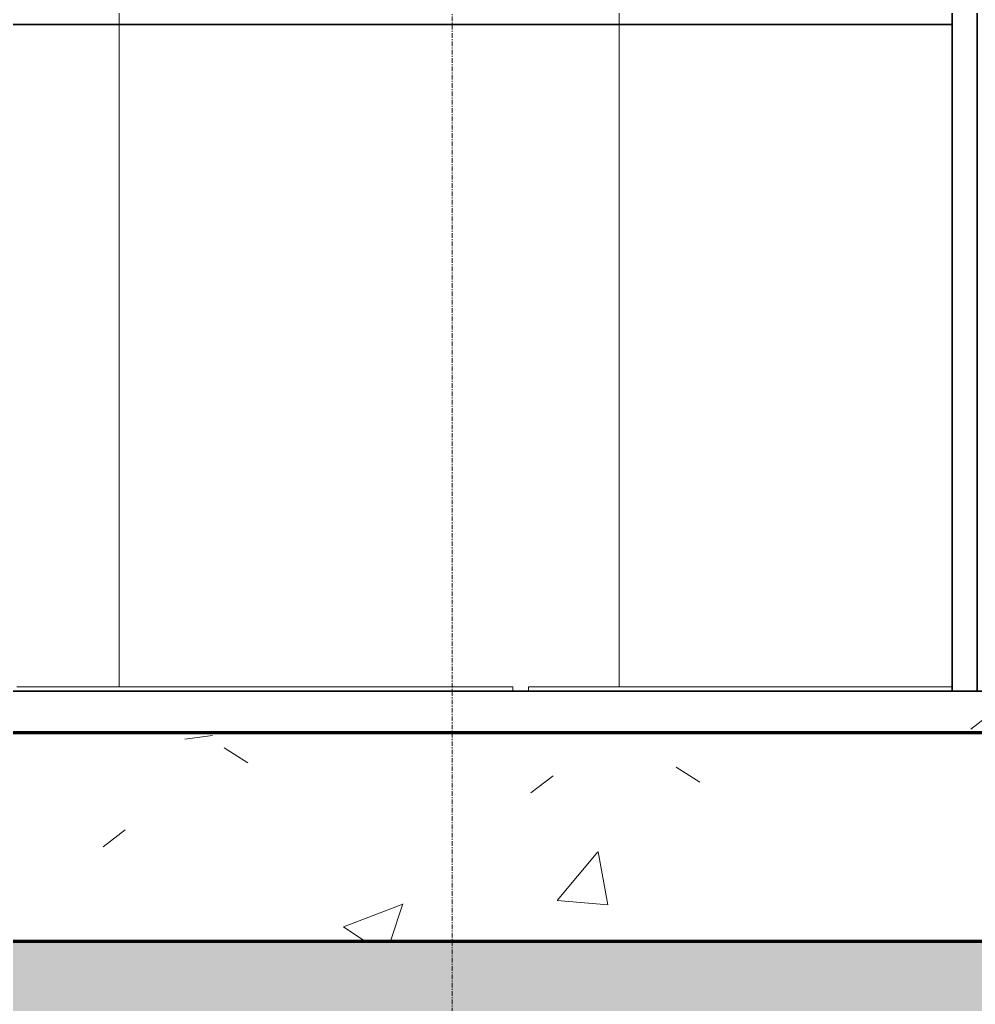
# Model space of a CAD drawing. Header units: millimetres. Extents: x -153298 to 620751, y -313239 to 250031.
# Drawn here: x 89849 to 90996, y -295373 to -294191 of the extents above; entities that cross this region are included whole.
import ezdxf

# ---------------------------------------------------------------- set-up
doc = ezdxf.new("R2010")
doc.units = ezdxf.units.MM
doc.linetypes.add('Centre', pattern=[31.75, 6.35, -4.7625, 15.875, -4.7625])
doc.linetypes.add('DPA_Grid _ Level 100', pattern=[10, 5.5, -1.6, 1.3, -1.6])
for name, color, linetype, lineweight in [('A-DETL-GENF', 2, 'Continuous', 35), ('A-DETL-THIN', 1, 'Continuous', 25), ('A-FLOR-FNSH', 2, 'Continuous', 70), ('A-FLOR-LEVL', 3, 'Continuous', 35), ('A-FLOR-PATT', 1, 'Continuous', 70), ('A-GENM', 1, 'Continuous', 9), ('A-WALL-PATT', 1, 'Continuous', 35), ('C-PRKG', 2, 'Continuous', 35), ('C-PRKG-HDLN', 2, 'Continuous', 9), ('E-LITE-EQPM', 2, 'Continuous', 35), ('S-GRID', 1, 'Continuous', 0), ('WALL-E', 2, 'Continuous', 35)]:
    doc.layers.add(name, color=color, linetype=linetype, lineweight=lineweight)
pattern_1 = [(50, (108217.3, -305821.75), (728.737, -63.756), [76.2, -838.2]), (355, (108217.3, -305821.75), (-140.972, 764.228), [60.96, -670.56]), (100.451, (108278, -305827.1), (587.77, 700.467), [64.76, -712.36]), (46.184, (108217.3, -305618.55), (1084.316, -168.17), [114.3, -1257.3]), (96.636, (108307.7, -305632.6), (949.61, 989.71), [97.14, -1068.54]), (351.184, (108217.3, -305618.6), (949.62, 989.7), [91.44, -1005.84]), (21, (108318.9, -305669.35), (606.458, -409.06), [76.2, -838.2]), (326, (108318.9, -305669.35), (247.208, 736.753), [60.96, -670.56]), (71.451, (108369.44, -305703.44), (853.668, 327.685), [64.76, -712.36]), (37.5, (108217.3, -305821.75), (12.3547, 338.22), [33.528, -628.904, 33.528, -647.192, -673.1]), (37.5, (108217.3, -305821.75), (12.3547, 338.22), [-1343.152, 33.528, -639.572]), (7.5, (108217.3, -305821.75), (267.279, 400.722), [33.528, -354.584, 33.528, -613.664, -256.54]), (7.5, (108217.3, -305821.75), (267.279, 400.722), [-1035.304, 33.528, -223.012]), (327.5, (107990.73, -305821.75), (542.3633, -22.9153), [33.528, -220.472, 33.528, -758.952, -1051.56]), (327.5, (107990.73, -305821.75), (542.3633, -22.9153), [-1046.48, 33.528, -1018.032]), (317.5, (107889.13, -305821.75), (592.517, 101.707), [33.528, -296.672, 33.528, -492.76, -746.76]), (317.5, (107889.13, -305821.75), (592.517, 101.707), [-856.488, 33.528, -713.232])]

# ---------------------------------------------------------------- blocks, each defined once
blk = doc.blocks.new('ACM_Handhole - ACM_Handhole-11640632-2120-01 ENTRANCE 1 SECTION A')
at = {"layer": 'E-LITE-EQPM', "color": 253, "lineweight": 20}
for p, q in [((-893383.5, 101450), (-893833.5, 101450)), ((-893833.5, 101450), (-893383.5, 101450)), ((-893773.5, 101450), (-893443.5, 101450)), ((-893443.5, 101450), (-893773.5, 101450)), ((-893448.5, 101450), (-893768.5, 101450)), ((-893768.5, 101450), (-893448.5, 101450))]:
    blk.add_line(p, q, dxfattribs=at)
blk = doc.blocks.new('PPL-C-AECM-1-PP19-EE-M3-0001_rvt-1-2120-01 ENTRANCE 1 SECTION A')
at = {"layer": 'E-LITE-EQPM', "color": 253, "lineweight": 20}
blk.add_blockref('ACM_Handhole - ACM_Handhole-11640632-2120-01 ENTRANCE 1 SECTION A', (0, 0), dxfattribs=at)
blk = doc.blocks.new('DPA_Drainage Gutter_Landscape_Type A - DPA_Drainage Gutter_Landscape_Type A-17275574-2120-01 ENTRANCE 1 SECTION A')
at = {"layer": 'A-GENM'}
for p, q in [((-893404.7, 101455), (-892809.7, 101455)), ((-893397.7, 101455), (-893390.7, 101455)), ((-893390.7, 101455), (-893397.7, 101455)), ((-893397.7, 101455), (-893390.7, 101455)), ((-893390.7, 101455), (-893397.7, 101455)), ((-892816.7, 101455), (-893397.7, 101455)), ((-893397.7, 101455), (-892816.7, 101455)), ((-892816.7, 101455), (-893397.7, 101455)), ((-893383.7, 101455), (-893370.7, 101455)), ((-893370.7, 101455), (-893383.7, 101455)), ((-893383.7, 101455), (-893370.7, 101455)), ((-893370.7, 101455), (-893383.7, 101455)), ((-893363.7, 101455), (-893350.7, 101455)), ((-893350.7, 101455), (-893363.7, 101455)), ((-893363.7, 101455), (-893350.7, 101455)), ((-893350.7, 101455), (-893363.7, 101455)), ((-893343.7, 101455), (-893330.7, 101455)), ((-893330.7, 101455), (-893343.7, 101455)), ((-893343.7, 101455), (-893330.7, 101455)), ((-893330.7, 101455), (-893343.7, 101455)), ((-893323.7, 101455), (-893310.7, 101455)), ((-893310.7, 101455), (-893323.7, 101455)), ((-893323.7, 101455), (-893310.7, 101455)), ((-893310.7, 101455), (-893323.7, 101455)), ((-893303.7, 101455), (-893290.7, 101455)), ((-893290.7, 101455), (-893303.7, 101455)), ((-893303.7, 101455), (-893290.7, 101455)), ((-893290.7, 101455), (-893303.7, 101455)), ((-893283.7, 101455), (-893270.7, 101455)), ((-893270.7, 101455), (-893283.7, 101455)), ((-893283.7, 101455), (-893270.7, 101455)), ((-893270.7, 101455), (-893283.7, 101455)), ((-893263.7, 101455), (-893250.7, 101455)), ((-893250.7, 101455), (-893263.7, 101455)), ((-893263.7, 101455), (-893250.7, 101455)), ((-893250.7, 101455), (-893263.7, 101455)), ((-893243.7, 101455), (-893230.7, 101455)), ((-893230.7, 101455), (-893243.7, 101455)), ((-893243.7, 101455), (-893230.7, 101455)), ((-893230.7, 101455), (-893243.7, 101455)), ((-893223.7, 101455), (-893210.7, 101455)), ((-893210.7, 101455), (-893223.7, 101455)), ((-893223.7, 101455), (-893210.7, 101455)), ((-893210.7, 101455), (-893223.7, 101455)), ((-893203.7, 101455), (-893190.7, 101455)), ((-893190.7, 101455), (-893203.7, 101455)), ((-893203.7, 101455), (-893190.7, 101455)), ((-893190.7, 101455), (-893203.7, 101455)), ((-893183.7, 101455), (-893170.7, 101455)), ((-893170.7, 101455), (-893183.7, 101455)), ((-893183.7, 101455), (-893170.7, 101455)), ((-893170.7, 101455), (-893183.7, 101455)), ((-893163.7, 101455), (-893150.7, 101455)), ((-893150.7, 101455), (-893163.7, 101455)), ((-893163.7, 101455), (-893150.7, 101455)), ((-893150.7, 101455), (-893163.7, 101455)), ((-893143.7, 101455), (-893130.7, 101455)), ((-893130.7, 101455), (-893143.7, 101455)), ((-893143.7, 101455), (-893130.7, 101455)), ((-893130.7, 101455), (-893143.7, 101455)), ((-893123.7, 101455), (-893110.7, 101455)), ((-893110.7, 101455), (-893123.7, 101455)), ((-893123.7, 101455), (-893110.7, 101455)), ((-893110.7, 101455), (-893123.7, 101455)), ((-893103.7, 101455), (-893090.7, 101455)), ((-893090.7, 101455), (-893103.7, 101455)), ((-893103.7, 101455), (-893090.7, 101455)), ((-893090.7, 101455), (-893103.7, 101455)), ((-893083.7, 101455), (-893070.7, 101455)), ((-893070.7, 101455), (-893083.7, 101455)), ((-893083.7, 101455), (-893070.7, 101455)), ((-893070.7, 101455), (-893083.7, 101455)), ((-893063.7, 101455), (-893050.7, 101455)), ((-893050.7, 101455), (-893063.7, 101455)), ((-893063.7, 101455), (-893050.7, 101455)), ((-893050.7, 101455), (-893063.7, 101455)), ((-893043.7, 101455), (-893030.7, 101455)), ((-893030.7, 101455), (-893043.7, 101455)), ((-893043.7, 101455), (-893030.7, 101455)), ((-893030.7, 101455), (-893043.7, 101455)), ((-893023.7, 101455), (-893010.7, 101455)), ((-893010.7, 101455), (-893023.7, 101455)), ((-893023.7, 101455), (-893010.7, 101455)), ((-893010.7, 101455), (-893023.7, 101455)), ((-893003.7, 101455), (-892990.7, 101455)), ((-892990.7, 101455), (-893003.7, 101455)), ((-893003.7, 101455), (-892990.7, 101455)), ((-892990.7, 101455), (-893003.7, 101455)), ((-892983.7, 101455), (-892970.7, 101455)), ((-892970.7, 101455), (-892983.7, 101455)), ((-892983.7, 101455), (-892970.7, 101455)), ((-892970.7, 101455), (-892983.7, 101455)), ((-892963.7, 101455), (-892950.7, 101455)), ((-892950.7, 101455), (-892963.7, 101455)), ((-892963.7, 101455), (-892950.7, 101455)), ((-892950.7, 101455), (-892963.7, 101455)), ((-892943.7, 101455), (-892930.7, 101455)), ((-892930.7, 101455), (-892943.7, 101455)), ((-892943.7, 101455), (-892930.7, 101455)), ((-892930.7, 101455), (-892943.7, 101455)), ((-892923.7, 101455), (-892910.7, 101455)), ((-892910.7, 101455), (-892923.7, 101455)), ((-892923.7, 101455), (-892910.7, 101455)), ((-892910.7, 101455), (-892923.7, 101455)), ((-892903.7, 101455), (-892890.7, 101455)), ((-892890.7, 101455), (-892903.7, 101455)), ((-892903.7, 101455), (-892890.7, 101455)), ((-892890.7, 101455), (-892903.7, 101455)), ((-892883.7, 101455), (-892870.7, 101455)), ((-892870.7, 101455), (-892883.7, 101455)), ((-892883.7, 101455), (-892870.7, 101455)), ((-892870.7, 101455), (-892883.7, 101455)), ((-892863.7, 101455), (-892850.7, 101455)), ((-892850.7, 101455), (-892863.7, 101455)), ((-892863.7, 101455), (-892850.7, 101455)), ((-892850.7, 101455), (-892863.7, 101455)), ((-892843.7, 101455), (-892830.7, 101455)), ((-892830.7, 101455), (-892843.7, 101455)), ((-892843.7, 101455), (-892830.7, 101455)), ((-892830.7, 101455), (-892843.7, 101455)), ((-892823.7, 101455), (-892816.7, 101455)), ((-892816.7, 101455), (-892823.7, 101455)), ((-892823.7, 101455), (-892816.7, 101455)), ((-892816.7, 101455), (-892823.7, 101455)), ((-892809.7, 101450), (-892809.7, 101455)), ((-892790.9, 101455), (-892282.4, 101455)), ((-892790.9, 101450), (-892790.9, 101455)), ((-892783.9, 101455), (-892776.9, 101455)), ((-892776.9, 101455), (-892783.9, 101455)), ((-892783.9, 101455), (-892776.9, 101455)), ((-892776.9, 101455), (-892783.9, 101455)), ((-892282.4, 101455), (-892783.9, 101455)), ((-892783.9, 101455), (-892282.4, 101455)), ((-892282.4, 101455), (-892783.9, 101455)), ((-892769.9, 101455), (-892756.9, 101455)), ((-892756.9, 101455), (-892769.9, 101455)), ((-892769.9, 101455), (-892756.9, 101455)), ((-892756.9, 101455), (-892769.9, 101455)), ((-892749.9, 101455), (-892736.9, 101455)), ((-892736.9, 101455), (-892749.9, 101455)), ((-892749.9, 101455), (-892736.9, 101455)), ((-892736.9, 101455), (-892749.9, 101455)), ((-892729.9, 101455), (-892716.9, 101455)), ((-892716.9, 101455), (-892729.9, 101455)), ((-892729.9, 101455), (-892716.9, 101455)), ((-892716.9, 101455), (-892729.9, 101455)), ((-892709.9, 101455), (-892696.9, 101455)), ((-892696.9, 101455), (-892709.9, 101455)), ((-892709.9, 101455), (-892696.9, 101455)), ((-892696.9, 101455), (-892709.9, 101455)), ((-892689.9, 101455), (-892676.9, 101455)), ((-892676.9, 101455), (-892689.9, 101455)), ((-892689.9, 101455), (-892676.9, 101455)), ((-892676.9, 101455), (-892689.9, 101455)), ((-892669.9, 101455), (-892656.9, 101455)), ((-892656.9, 101455), (-892669.9, 101455)), ((-892669.9, 101455), (-892656.9, 101455)), ((-892656.9, 101455), (-892669.9, 101455)), ((-892649.9, 101455), (-892636.9, 101455)), ((-892636.9, 101455), (-892649.9, 101455)), ((-892649.9, 101455), (-892636.9, 101455)), ((-892636.9, 101455), (-892649.9, 101455)), ((-892629.9, 101455), (-892616.9, 101455)), ((-892616.9, 101455), (-892629.9, 101455)), ((-892629.9, 101455), (-892616.9, 101455)), ((-892616.9, 101455), (-892629.9, 101455)), ((-892609.9, 101455), (-892596.9, 101455)), ((-892596.9, 101455), (-892609.9, 101455)), ((-892609.9, 101455), (-892596.9, 101455)), ((-892596.9, 101455), (-892609.9, 101455)), ((-892589.9, 101455), (-892576.9, 101455)), ((-892576.9, 101455), (-892589.9, 101455)), ((-892589.9, 101455), (-892576.9, 101455)), ((-892576.9, 101455), (-892589.9, 101455)), ((-892569.9, 101455), (-892556.9, 101455)), ((-892556.9, 101455), (-892569.9, 101455)), ((-892569.9, 101455), (-892556.9, 101455)), ((-892556.9, 101455), (-892569.9, 101455)), ((-892549.9, 101455), (-892536.9, 101455)), ((-892536.9, 101455), (-892549.9, 101455)), ((-892549.9, 101455), (-892536.9, 101455)), ((-892536.9, 101455), (-892549.9, 101455)), ((-892529.9, 101455), (-892516.9, 101455)), ((-892516.9, 101455), (-892529.9, 101455)), ((-892529.9, 101455), (-892516.9, 101455)), ((-892516.9, 101455), (-892529.9, 101455)), ((-892509.9, 101455), (-892496.9, 101455)), ((-892496.9, 101455), (-892509.9, 101455)), ((-892509.9, 101455), (-892496.9, 101455)), ((-892496.9, 101455), (-892509.9, 101455)), ((-892489.9, 101455), (-892476.9, 101455)), ((-892476.9, 101455), (-892489.9, 101455)), ((-892489.9, 101455), (-892476.9, 101455)), ((-892476.9, 101455), (-892489.9, 101455)), ((-892469.9, 101455), (-892456.9, 101455)), ((-892456.9, 101455), (-892469.9, 101455)), ((-892469.9, 101455), (-892456.9, 101455)), ((-892456.9, 101455), (-892469.9, 101455)), ((-892449.9, 101455), (-892436.9, 101455)), ((-892436.9, 101455), (-892449.9, 101455)), ((-892449.9, 101455), (-892436.9, 101455)), ((-892436.9, 101455), (-892449.9, 101455)), ((-892429.9, 101455), (-892416.9, 101455)), ((-892416.9, 101455), (-892429.9, 101455)), ((-892429.9, 101455), (-892416.9, 101455)), ((-892416.9, 101455), (-892429.9, 101455)), ((-892409.9, 101455), (-892396.9, 101455)), ((-892396.9, 101455), (-892409.9, 101455)), ((-892409.9, 101455), (-892396.9, 101455)), ((-892396.9, 101455), (-892409.9, 101455)), ((-892389.9, 101455), (-892376.9, 101455)), ((-892376.9, 101455), (-892389.9, 101455)), ((-892389.9, 101455), (-892376.9, 101455)), ((-892376.9, 101455), (-892389.9, 101455)), ((-892369.9, 101455), (-892356.9, 101455)), ((-892356.9, 101455), (-892369.9, 101455)), ((-892369.9, 101455), (-892356.9, 101455)), ((-892356.9, 101455), (-892369.9, 101455)), ((-892349.9, 101455), (-892336.9, 101455)), ((-892336.9, 101455), (-892349.9, 101455)), ((-892349.9, 101455), (-892336.9, 101455)), ((-892336.9, 101455), (-892349.9, 101455)), ((-892329.9, 101455), (-892316.9, 101455)), ((-892316.9, 101455), (-892329.9, 101455)), ((-892329.9, 101455), (-892316.9, 101455)), ((-892316.9, 101455), (-892329.9, 101455)), ((-892309.9, 101455), (-892296.9, 101455)), ((-892296.9, 101455), (-892309.9, 101455)), ((-892309.9, 101455), (-892296.9, 101455)), ((-892296.9, 101455), (-892309.9, 101455)), ((-892289.9, 101455), (-892282.4, 101455)), ((-892282.4, 101455), (-892289.9, 101455)), ((-892289.9, 101455), (-892282.4, 101455)), ((-892282.4, 101455), (-892289.9, 101455)), ((-892809.7, 101400), (-893383.5, 101400)), ((-893383.5, 101400), (-892809.7, 101400)), ((-893370.7, 101400), (-893383.5, 101400)), ((-893383.5, 101400), (-893370.7, 101400)), ((-893370.7, 101400), (-893383.5, 101400)), ((-893383.5, 101400), (-893370.7, 101400)), ((-893350.7, 101400), (-893363.7, 101400)), ((-893363.7, 101400), (-893350.7, 101400)), ((-893350.7, 101400), (-893363.7, 101400)), ((-893363.7, 101400), (-893350.7, 101400)), ((-893330.7, 101400), (-893343.7, 101400)), ((-893343.7, 101400), (-893330.7, 101400)), ((-893330.7, 101400), (-893343.7, 101400)), ((-893343.7, 101400), (-893330.7, 101400)), ((-893310.7, 101400), (-893323.7, 101400)), ((-893323.7, 101400), (-893310.7, 101400)), ((-893310.7, 101400), (-893323.7, 101400)), ((-893323.7, 101400), (-893310.7, 101400)), ((-893290.7, 101400), (-893303.7, 101400)), ((-893303.7, 101400), (-893290.7, 101400)), ((-893290.7, 101400), (-893303.7, 101400)), ((-893303.7, 101400), (-893290.7, 101400)), ((-893270.7, 101400), (-893283.7, 101400)), ((-893283.7, 101400), (-893270.7, 101400)), ((-893270.7, 101400), (-893283.7, 101400)), ((-893283.7, 101400), (-893270.7, 101400)), ((-893250.7, 101400), (-893263.7, 101400)), ((-893263.7, 101400), (-893250.7, 101400)), ((-893250.7, 101400), (-893263.7, 101400)), ((-893263.7, 101400), (-893250.7, 101400)), ((-893230.7, 101400), (-893243.7, 101400)), ((-893243.7, 101400), (-893230.7, 101400)), ((-893230.7, 101400), (-893243.7, 101400)), ((-893243.7, 101400), (-893230.7, 101400)), ((-893210.7, 101400), (-893223.7, 101400)), ((-893223.7, 101400), (-893210.7, 101400)), ((-893210.7, 101400), (-893223.7, 101400)), ((-893223.7, 101400), (-893210.7, 101400)), ((-893190.7, 101400), (-893203.7, 101400)), ((-893203.7, 101400), (-893190.7, 101400)), ((-893190.7, 101400), (-893203.7, 101400)), ((-893203.7, 101400), (-893190.7, 101400)), ((-893170.7, 101400), (-893183.7, 101400)), ((-893183.7, 101400), (-893170.7, 101400)), ((-893170.7, 101400), (-893183.7, 101400)), ((-893183.7, 101400), (-893170.7, 101400)), ((-893150.7, 101400), (-893163.7, 101400)), ((-893163.7, 101400), (-893150.7, 101400)), ((-893150.7, 101400), (-893163.7, 101400)), ((-893163.7, 101400), (-893150.7, 101400)), ((-893130.7, 101400), (-893143.7, 101400)), ((-893143.7, 101400), (-893130.7, 101400)), ((-893130.7, 101400), (-893143.7, 101400)), ((-893143.7, 101400), (-893130.7, 101400)), ((-893110.7, 101400), (-893123.7, 101400)), ((-893123.7, 101400), (-893110.7, 101400)), ((-893110.7, 101400), (-893123.7, 101400)), ((-893123.7, 101400), (-893110.7, 101400)), ((-893090.7, 101400), (-893103.7, 101400)), ((-893103.7, 101400), (-893090.7, 101400)), ((-893090.7, 101400), (-893103.7, 101400)), ((-893103.7, 101400), (-893090.7, 101400)), ((-893070.7, 101400), (-893083.7, 101400)), ((-893083.7, 101400), (-893070.7, 101400)), ((-893070.7, 101400), (-893083.7, 101400)), ((-893083.7, 101400), (-893070.7, 101400)), ((-893050.7, 101400), (-893063.7, 101400)), ((-893063.7, 101400), (-893050.7, 101400)), ((-893050.7, 101400), (-893063.7, 101400)), ((-893063.7, 101400), (-893050.7, 101400)), ((-893030.7, 101400), (-893043.7, 101400)), ((-893043.7, 101400), (-893030.7, 101400)), ((-893030.7, 101400), (-893043.7, 101400)), ((-893043.7, 101400), (-893030.7, 101400)), ((-893010.7, 101400), (-893023.7, 101400)), ((-893023.7, 101400), (-893010.7, 101400)), ((-893010.7, 101400), (-893023.7, 101400)), ((-893023.7, 101400), (-893010.7, 101400)), ((-892990.7, 101400), (-893003.7, 101400)), ((-893003.7, 101400), (-892990.7, 101400)), ((-892990.7, 101400), (-893003.7, 101400)), ((-893003.7, 101400), (-892990.7, 101400)), ((-892970.7, 101400), (-892983.7, 101400)), ((-892983.7, 101400), (-892970.7, 101400)), ((-892970.7, 101400), (-892983.7, 101400)), ((-892983.7, 101400), (-892970.7, 101400)), ((-892950.7, 101400), (-892963.7, 101400)), ((-892963.7, 101400), (-892950.7, 101400)), ((-892950.7, 101400), (-892963.7, 101400)), ((-892963.7, 101400), (-892950.7, 101400)), ((-892930.7, 101400), (-892943.7, 101400)), ((-892943.7, 101400), (-892930.7, 101400)), ((-892930.7, 101400), (-892943.7, 101400)), ((-892943.7, 101400), (-892930.7, 101400)), ((-892910.7, 101400), (-892923.7, 101400)), ((-892923.7, 101400), (-892910.7, 101400)), ((-892910.7, 101400), (-892923.7, 101400)), ((-892923.7, 101400), (-892910.7, 101400)), ((-892890.7, 101400), (-892903.7, 101400)), ((-892903.7, 101400), (-892890.7, 101400)), ((-892890.7, 101400), (-892903.7, 101400)), ((-892903.7, 101400), (-892890.7, 101400)), ((-892870.7, 101400), (-892883.7, 101400)), ((-892883.7, 101400), (-892870.7, 101400)), ((-892870.7, 101400), (-892883.7, 101400)), ((-892883.7, 101400), (-892870.7, 101400)), ((-892850.7, 101400), (-892863.7, 101400)), ((-892863.7, 101400), (-892850.7, 101400)), ((-892850.7, 101400), (-892863.7, 101400)), ((-892863.7, 101400), (-892850.7, 101400)), ((-892830.7, 101400), (-892843.7, 101400)), ((-892843.7, 101400), (-892830.7, 101400)), ((-892830.7, 101400), (-892843.7, 101400)), ((-892843.7, 101400), (-892830.7, 101400)), ((-892816.7, 101400), (-892823.7, 101400)), ((-892823.7, 101400), (-892816.7, 101400)), ((-892816.7, 101400), (-892823.7, 101400)), ((-892823.7, 101400), (-892816.7, 101400)), ((-892195.9, 101400), (-892790.9, 101400)), ((-892790.9, 101400), (-892195.9, 101400)), ((-892776.9, 101400), (-892783.9, 101400)), ((-892783.9, 101400), (-892776.9, 101400)), ((-892776.9, 101400), (-892783.9, 101400)), ((-892783.9, 101400), (-892776.9, 101400)), ((-892756.9, 101400), (-892769.9, 101400)), ((-892769.9, 101400), (-892756.9, 101400)), ((-892756.9, 101400), (-892769.9, 101400)), ((-892769.9, 101400), (-892756.9, 101400)), ((-892736.9, 101400), (-892749.9, 101400)), ((-892749.9, 101400), (-892736.9, 101400)), ((-892736.9, 101400), (-892749.9, 101400)), ((-892749.9, 101400), (-892736.9, 101400)), ((-892716.9, 101400), (-892729.9, 101400)), ((-892729.9, 101400), (-892716.9, 101400)), ((-892716.9, 101400), (-892729.9, 101400)), ((-892729.9, 101400), (-892716.9, 101400)), ((-892696.9, 101400), (-892709.9, 101400)), ((-892709.9, 101400), (-892696.9, 101400)), ((-892696.9, 101400), (-892709.9, 101400)), ((-892709.9, 101400), (-892696.9, 101400)), ((-892676.9, 101400), (-892689.9, 101400)), ((-892689.9, 101400), (-892676.9, 101400)), ((-892676.9, 101400), (-892689.9, 101400)), ((-892689.9, 101400), (-892676.9, 101400)), ((-892656.9, 101400), (-892669.9, 101400)), ((-892669.9, 101400), (-892656.9, 101400)), ((-892656.9, 101400), (-892669.9, 101400)), ((-892669.9, 101400), (-892656.9, 101400)), ((-892636.9, 101400), (-892649.9, 101400)), ((-892649.9, 101400), (-892636.9, 101400)), ((-892636.9, 101400), (-892649.9, 101400)), ((-892649.9, 101400), (-892636.9, 101400)), ((-892616.9, 101400), (-892629.9, 101400)), ((-892629.9, 101400), (-892616.9, 101400)), ((-892616.9, 101400), (-892629.9, 101400)), ((-892629.9, 101400), (-892616.9, 101400)), ((-892596.9, 101400), (-892609.9, 101400)), ((-892609.9, 101400), (-892596.9, 101400)), ((-892596.9, 101400), (-892609.9, 101400)), ((-892609.9, 101400), (-892596.9, 101400)), ((-892576.9, 101400), (-892589.9, 101400)), ((-892589.9, 101400), (-892576.9, 101400)), ((-892576.9, 101400), (-892589.9, 101400)), ((-892589.9, 101400), (-892576.9, 101400)), ((-892556.9, 101400), (-892569.9, 101400)), ((-892569.9, 101400), (-892556.9, 101400)), ((-892556.9, 101400), (-892569.9, 101400)), ((-892569.9, 101400), (-892556.9, 101400)), ((-892536.9, 101400), (-892549.9, 101400)), ((-892549.9, 101400), (-892536.9, 101400)), ((-892536.9, 101400), (-892549.9, 101400)), ((-892549.9, 101400), (-892536.9, 101400)), ((-892516.9, 101400), (-892529.9, 101400)), ((-892529.9, 101400), (-892516.9, 101400)), ((-892516.9, 101400), (-892529.9, 101400)), ((-892529.9, 101400), (-892516.9, 101400)), ((-892496.9, 101400), (-892509.9, 101400)), ((-892509.9, 101400), (-892496.9, 101400)), ((-892496.9, 101400), (-892509.9, 101400)), ((-892509.9, 101400), (-892496.9, 101400)), ((-892476.9, 101400), (-892489.9, 101400)), ((-892489.9, 101400), (-892476.9, 101400)), ((-892476.9, 101400), (-892489.9, 101400)), ((-892489.9, 101400), (-892476.9, 101400)), ((-892456.9, 101400), (-892469.9, 101400)), ((-892469.9, 101400), (-892456.9, 101400)), ((-892456.9, 101400), (-892469.9, 101400)), ((-892469.9, 101400), (-892456.9, 101400)), ((-892436.9, 101400), (-892449.9, 101400)), ((-892449.9, 101400), (-892436.9, 101400)), ((-892436.9, 101400), (-892449.9, 101400)), ((-892449.9, 101400), (-892436.9, 101400)), ((-892416.9, 101400), (-892429.9, 101400)), ((-892429.9, 101400), (-892416.9, 101400)), ((-892416.9, 101400), (-892429.9, 101400)), ((-892429.9, 101400), (-892416.9, 101400)), ((-892396.9, 101400), (-892409.9, 101400)), ((-892409.9, 101400), (-892396.9, 101400)), ((-892396.9, 101400), (-892409.9, 101400)), ((-892409.9, 101400), (-892396.9, 101400)), ((-892376.9, 101400), (-892389.9, 101400)), ((-892389.9, 101400), (-892376.9, 101400)), ((-892376.9, 101400), (-892389.9, 101400)), ((-892389.9, 101400), (-892376.9, 101400)), ((-892356.9, 101400), (-892369.9, 101400)), ((-892369.9, 101400), (-892356.9, 101400)), ((-892356.9, 101400), (-892369.9, 101400)), ((-892369.9, 101400), (-892356.9, 101400)), ((-892336.9, 101400), (-892349.9, 101400)), ((-892349.9, 101400), (-892336.9, 101400)), ((-892336.9, 101400), (-892349.9, 101400)), ((-892349.9, 101400), (-892336.9, 101400)), ((-892316.9, 101400), (-892329.9, 101400)), ((-892329.9, 101400), (-892316.9, 101400)), ((-892316.9, 101400), (-892329.9, 101400)), ((-892329.9, 101400), (-892316.9, 101400)), ((-892296.9, 101400), (-892309.9, 101400)), ((-892309.9, 101400), (-892296.9, 101400)), ((-892296.9, 101400), (-892309.9, 101400)), ((-892309.9, 101400), (-892296.9, 101400)), ((-892276.9, 101400), (-892289.9, 101400)), ((-892289.9, 101400), (-892276.9, 101400)), ((-892276.9, 101400), (-892289.9, 101400)), ((-892289.9, 101400), (-892276.9, 101400)), ((-892256.9, 101400), (-892269.9, 101400)), ((-892269.9, 101400), (-892256.9, 101400)), ((-892256.9, 101400), (-892269.9, 101400)), ((-892269.9, 101400), (-892256.9, 101400))]:
    blk.add_line(p, q, dxfattribs=at)
blk = doc.blocks.new('DPA_U BICYCLE PARKING - DPA_U BICYCLE PARKING_650mm-5629965-2120-01 ENTRANCE 1 SECTION A')
at = {"layer": 'C-PRKG', "color": 215}
for p, q in [((-892282.4, 102320), (-892282.4, 101450)), ((-892252.4, 101450), (-892252.4, 102320)), ((-892267.4, 101450), (-892281.9, 101450)), ((-892281.9, 101450), (-892267.4, 101450)), ((-892267.4, 101450), (-892281.9, 101450)), ((-892281.9, 101450), (-892267.4, 101450)), ((-892267.4, 101450), (-892252.9, 101450)), ((-892252.9, 101450), (-892267.4, 101450)), ((-892267.4, 101450), (-892252.9, 101450)), ((-892252.9, 101450), (-892267.4, 101450))]:
    blk.add_line(p, q, dxfattribs=at)
at = {"layer": 'C-PRKG', "color": 215, "flags": 128}
for points in [[(-892282.4, 102350), (-892282.4, 102350.6), (-892282.3, 102351.2), (-892282.3, 102351.8), (-892282.2, 102352.4), (-892282.1, 102353), (-892281.9, 102353.6), (-892281.8, 102354.1), (-892281.6, 102354.7), (-892281.4, 102355.3), (-892281.2, 102355.8), (-892280.9, 102356.4), (-892280.7, 102356.9), (-892280.4, 102357.5), (-892280.1, 102358), (-892279.8, 102358.5), (-892279.4, 102359), (-892279, 102359.4), (-892278.7, 102359.9), (-892278.2, 102360.3), (-892277.8, 102360.8), (-892277.4, 102361.2), (-892276.9, 102361.6), (-892276.5, 102361.9), (-892276, 102362.3), (-892275.5, 102362.6), (-892275, 102362.9), (-892274.4, 102363.2), (-892273.9, 102363.5), (-892273.4, 102363.8), (-892272.8, 102364), (-892272.2, 102364.2), (-892271.7, 102364.4), (-892271.1, 102364.5)], [(-892262.7, 102364.2), (-892262.1, 102364), (-892261.5, 102363.8), (-892261, 102363.6), (-892260.4, 102363.3), (-892259.9, 102363), (-892259.4, 102362.7), (-892258.9, 102362.4), (-892258.4, 102362), (-892257.9, 102361.7), (-892257.5, 102361.3), (-892257, 102360.9), (-892256.6, 102360.5), (-892256.2, 102360), (-892255.8, 102359.6), (-892255.4, 102359.1), (-892255.1, 102358.6), (-892254.8, 102358.1), (-892254.4, 102357.6), (-892254.1, 102357.1), (-892253.9, 102356.5), (-892253.6, 102356), (-892253.4, 102355.4), (-892253.2, 102354.9), (-892253, 102354.3), (-892252.8, 102353.7), (-892252.7, 102353.1), (-892252.6, 102352.5), (-892252.5, 102352), (-892252.4, 102351.4), (-892252.4, 102350.8), (-892252.4, 102350.2), (-892252.4, 102350)], [(-892282.4, 102343.1), (-892282.4, 102343.9), (-892282.4, 102344.6), (-892282.4, 102345.2), (-892282.4, 102345.9), (-892282.4, 102346.5), (-892282.4, 102347), (-892282.4, 102347.5), (-892282.4, 102348), (-892282.4, 102348.4), (-892282.4, 102348.7), (-892282.4, 102349.1), (-892282.4, 102349.3), (-892282.4, 102349.6), (-892282.4, 102349.7), (-892282.4, 102349.9), (-892282.4, 102350), (-892282.4, 102350)], [(-892282.4, 102350), (-892282.4, 102350), (-892282.4, 102349.9), (-892282.4, 102349.8), (-892282.4, 102349.6), (-892282.4, 102349.4), (-892282.4, 102349.1), (-892282.4, 102348.8), (-892282.4, 102348.5), (-892282.4, 102348.1), (-892282.4, 102347.6), (-892282.4, 102347.1), (-892282.4, 102346.6), (-892282.4, 102346), (-892282.4, 102345.4), (-892282.4, 102344.8), (-892282.4, 102344.1), (-892282.4, 102343.3), (-892282.4, 102342.6), (-892282.4, 102341.7), (-892282.4, 102340.9), (-892282.4, 102340), (-892282.4, 102339.1), (-892282.4, 102338.2), (-892282.4, 102337.2), (-892282.4, 102336.2), (-892282.4, 102335.2), (-892282.4, 102334.1), (-892282.4, 102333.1), (-892282.4, 102332), (-892282.4, 102330.9), (-892282.4, 102329.7), (-892282.4, 102328.6), (-892282.4, 102327.4), (-892282.4, 102326.3), (-892282.4, 102325.1), (-892282.4, 102323.9), (-892282.4, 102322.7), (-892282.4, 102321.5), (-892282.4, 102320.3), (-892282.4, 102320)], [(-892252.4, 102350), (-892252.4, 102350), (-892252.4, 102349.9), (-892252.4, 102349.8), (-892252.4, 102349.6), (-892252.4, 102349.4), (-892252.4, 102349.1), (-892252.4, 102348.8), (-892252.4, 102348.5), (-892252.4, 102348.1), (-892252.4, 102347.6), (-892252.4, 102347.1), (-892252.4, 102346.6), (-892252.4, 102346), (-892252.4, 102345.4), (-892252.4, 102344.8), (-892252.4, 102344.1), (-892252.4, 102343.3), (-892252.4, 102342.6), (-892252.4, 102341.7), (-892252.4, 102340.9), (-892252.4, 102340), (-892252.4, 102339.1), (-892252.4, 102338.2), (-892252.4, 102337.2), (-892252.4, 102336.2), (-892252.4, 102335.2), (-892252.4, 102334.1), (-892252.4, 102333.1), (-892252.4, 102332), (-892252.4, 102330.9), (-892252.4, 102329.7), (-892252.4, 102328.6), (-892252.4, 102327.4), (-892252.4, 102326.3), (-892252.4, 102325.1), (-892252.4, 102323.9), (-892252.4, 102322.7), (-892252.4, 102321.5), (-892252.4, 102320.3), (-892252.4, 102320)], [(-892252.4, 102320), (-892252.4, 102321.2), (-892252.4, 102322.4), (-892252.4, 102323.6), (-892252.4, 102324.8), (-892252.4, 102326), (-892252.4, 102327.1), (-892252.4, 102328.3), (-892252.4, 102329.4), (-892252.4, 102330.6), (-892252.4, 102331.7), (-892252.4, 102332.8), (-892252.4, 102333.9), (-892252.4, 102334.9), (-892252.4, 102335.9), (-892252.4, 102336.9), (-892252.4, 102337.9), (-892252.4, 102338.9), (-892252.4, 102339.8), (-892252.4, 102340.7), (-892252.4, 102341.5), (-892252.4, 102342.3), (-892252.4, 102343.1), (-892252.4, 102343.9), (-892252.4, 102344.6), (-892252.4, 102345.2), (-892252.4, 102345.9), (-892252.4, 102346.5), (-892252.4, 102347), (-892252.4, 102347.5), (-892252.4, 102348), (-892252.4, 102348.4), (-892252.4, 102348.7), (-892252.4, 102349.1), (-892252.4, 102349.3), (-892252.4, 102349.6), (-892252.4, 102349.7), (-892252.4, 102349.9), (-892252.4, 102350), (-892252.4, 102350)], [(-892282.4, 102320), (-892282.4, 102321.2), (-892282.4, 102322.4), (-892282.4, 102323.6), (-892282.4, 102324.8), (-892282.4, 102326), (-892282.4, 102327.1), (-892282.4, 102328.3), (-892282.4, 102329.4), (-892282.4, 102330.6), (-892282.4, 102331.7), (-892282.4, 102332.8), (-892282.4, 102333.9)]]:
    blk.add_lwpolyline(points, dxfattribs=at)
at = {"layer": 'C-PRKG-HDLN'}
blk.add_line((-892195.9, 101450), (-892177.2, 101450), dxfattribs=at)

msp = doc.modelspace()

# ---------------------------------------------------------------- hatches: boundary and pattern name
at = {"layer": 'A-DETL-GENF', "lineweight": 9}
h = msp.add_hatch(dxfattribs=at)
h.set_pattern_fill('FP_32', color=9, style=0, pattern_type=2)
h.set_pattern_definition([(45, (108217.3, -305821.75), (0, 449.0128), [317.5, -317.5]), (45, (108133.1, -305737.56), (0, 449.0128), [317.5, -317.5]), (45, (108048.92, -305653.38), (0, 449.0128), [317.5, -317.5]), (135, (108048.92, -305597.24), (-449.0128, 3e-14), [317.5, -317.5]), (135, (108133.1, -305513.05), (-449.0128, 3e-14), [317.5, -317.5]), (135, (108217.3, -305428.87), (-449.0128, 3e-14), [317.5, -317.5])])
h.paths.add_polyline_path([(136587.1047, -298446.753), (140337.5298, -298446.753), (140337.5298, -295376.753), (134242.3285, -295376.753), (134242.3285, -295096.753), (116692.5163, -295096.753), (122478.88, -298446.753), (132836.6797, -298446.753)])
h.paths.add_polyline_path([(91582.0038, -298446.753), (103688.1926, -298446.753), (103688.1926, -295296.753), (88643.88, -295296.753), (88643.88, -295146.753), (83446.7954, -295146.753), (83446.7954, -295376.753), (80330.7286, -295376.753), (80330.7286, -298446.753), (87831.5788, -298446.753)])
at = {"layer": 'A-FLOR-PATT', "lineweight": 9}
h = msp.add_hatch(dxfattribs=at)
h.set_pattern_fill('FP_1', color=256, style=0, pattern_type=2)
h.set_pattern_definition(pattern_1)
h.paths.add_polyline_path([(96035.6336, -295046.753), (98172.88, -295046.753), (98172.88, -295021.753), (98260.38, -295021.753), (98260.38, -295016.753), (98237.88, -295016.753), (98237.88, -294996.753), (88642.88, -294996.753), (88642.88, -295046.753), (95801.2321, -295046.753)])
h.paths.add_polyline_path([(98402.88, -295021.753), (98431.8802, -295021.753), (98431.8802, -294996.753), (98402.88, -294996.753), (98402.88, -295016.753), (98380.38, -295016.753), (98380.38, -295021.753)])
h = msp.add_hatch(dxfattribs=at)
h.set_pattern_fill('FP_1', color=256, style=0, pattern_type=2)
h.set_pattern_definition(pattern_1)
h.paths.add_polyline_path([(96035.6336, -295046.753), (98172.88, -295046.753), (98172.88, -295021.753), (98260.38, -295021.753), (98260.38, -295016.753), (98237.88, -295016.753), (98237.88, -294996.753), (88642.88, -294996.753), (88642.88, -295046.753), (95801.2321, -295046.753)])
h.paths.add_polyline_path([(98402.88, -295021.753), (98431.8802, -295021.753), (98431.8802, -294996.753), (98402.88, -294996.753), (98402.88, -295016.753), (98380.38, -295016.753), (98380.38, -295021.753)])
h = msp.add_hatch(dxfattribs=at)
h.set_pattern_fill('FP_1', color=256, style=0, pattern_type=2)
h.set_pattern_definition(pattern_1)
h.paths.add_polyline_path([(96738.8383, -295296.753), (98431.8802, -295296.753), (98431.8802, -295096.753), (98380.38, -295096.753), (98380.38, -295176.753), (98260.38, -295176.753), (98260.38, -295096.753), (98172.88, -295096.753), (98172.88, -295046.753), (88642.88, -295046.753), (88643.88, -295296.753), (96504.4368, -295296.753)])
h = msp.add_hatch(dxfattribs=at)
h.set_pattern_fill('FP_1', color=256, style=0, pattern_type=2)
h.set_pattern_definition(pattern_1)
h.paths.add_polyline_path([(96738.8383, -295296.753), (98431.8802, -295296.753), (98431.8802, -295096.753), (98380.38, -295096.753), (98380.38, -295176.753), (98260.38, -295176.753), (98260.38, -295096.753), (98172.88, -295096.753), (98172.88, -295046.753), (88642.88, -295046.753), (88643.88, -295296.753), (96504.4368, -295296.753)])
at = {"layer": 'A-WALL-PATT', "lineweight": 9}
h = msp.add_hatch(dxfattribs=at)
h.set_pattern_fill('FP_30', color=256, style=0, pattern_type=2)
h.set_pattern_definition([(90, (88767.9, -293896.75), (-600, 4e-14), [])])
h.paths.add_polyline_path([(88767.88, -294196.753), (90967.88, -294196.753), (90968.716, -294096.3461), (90970.2953, -294091.3262), (90970.2953, -294090.1106), (90973.7886, -294085.8377), (90977.9408, -294083.2592), (90979.2785, -294082.2271), (90986.7623, -294082.2641), (90987.6771, -294083.672), (90992.176, -294086.0651), (90996.3746, -294091.0827), (90996.887, -294099.5047), (90997.7401, -294119.8756), (90997.88, -294137.7639), (90997.88, -294196.753), (91617.88, -294196.753), (91618.716, -294096.3461), (91620.2953, -294091.3262), (91620.2953, -294090.1106), (91623.7886, -294085.8377), (91627.9408, -294083.2592), (91629.2785, -294082.2271), (91636.7623, -294082.2641), (91637.6771, -294083.672), (91642.176, -294086.0651), (91646.3746, -294091.0827), (91646.887, -294099.5047), (91647.7401, -294119.8756), (91647.88, -294137.7639), (91647.88, -294196.753), (92267.88, -294196.753), (92268.716, -294096.3461), (92270.2953, -294091.3262), (92270.2953, -294090.1106), (92273.7886, -294085.8377), (92277.9408, -294083.2592), (92279.2785, -294082.2271), (92286.7623, -294082.2641), (92287.6771, -294083.672), (92292.176, -294086.0651), (92296.3746, -294091.0827), (92296.887, -294099.5047), (92297.7401, -294119.8756), (92297.88, -294137.7639), (92297.88, -294196.753), (92917.88, -294196.753), (92918.716, -294096.3461), (92920.2953, -294091.3262), (92920.2953, -294090.1106), (92923.7886, -294085.8377), (92927.9408, -294083.2592), (92929.2785, -294082.2271), (92936.7623, -294082.2641), (92937.6771, -294083.672), (92942.176, -294086.0651), (92946.3746, -294091.0827), (92946.887, -294099.5047), (92947.7401, -294119.8756), (92947.88, -294133.1991), (92947.88, -294196.753), (93567.88, -294196.753), (93568.716, -294096.3461), (93570.2953, -294091.3262), (93570.2953, -294090.1106), (93573.7886, -294085.8377), (93577.9408, -294083.2592), (93579.2785, -294082.2271), (93586.7623, -294082.2641), (93587.6771, -294083.672), (93592.176, -294086.0651), (93596.3746, -294091.0827), (93596.887, -294099.5047), (93597.7401, -294119.8756), (93597.88, -294137.7639), (93597.88, -294196.753), (97743.5724, -294196.753), (97726.5104, -294147.9827), (97722.922, -294125.3265), (97731.6683, -294095.0229), (97740.7916, -294082.0376), (97747.0046, -294075.7164), (97755.8687, -294070.112), (97766.0321, -294063.7588), (97791.88, -294058.7345), (98172.88, -294058.7345), (98492.4254, -293896.753), (88767.88, -293896.753), (88767.88, -294101.7192)])
h.paths.add_polyline_path([(97791.88, -294096.7345), (97791.88, -294096.0871), (97790.1357, -294096.8571)])
h.paths.add_polyline_path([(97773.3681, -294102.8687), (97762.7495, -294117.2812), (97765.6279, -294109.3526), (97769.8446, -294105.8203)])
h.paths.add_polyline_path([(98162.88, -294196.753), (98163.2207, -294190.1521), (98164.2197, -294188.7345), (98162.88, -294183.7345), (98162.88, -294096.7345), (97788.7269, -294097.7794), (97775.6882, -294100.8884), (97765.1436, -294110.6757), (97762.2173, -294120.0458), (97763.9321, -294141.5863), (97784.0287, -294196.753), (98145.2477, -294196.753)])
h.paths.add_polyline_path([(99170.4279, -294196.753), (99762.2461, -293896.753), (99069.6522, -293896.753), (98902.88, -293981.2919), (98902.88, -294196.753), (99082.854, -294196.753)])
h.paths.add_polyline_path([(98852.88, -294196.753), (98852.88, -294006.6375), (98477.834, -294196.753), (98848.4524, -294196.753)])
h.paths.add_polyline_path([(98182.88, -294163.7345), (98181.5402, -294164.8906), (98182.5393, -294164.1154)])
h.paths.add_polyline_path([(98393.7891, -294196.753), (98852.88, -293963.922), (98852.88, -293896.753), (98576.4704, -293896.753), (98182.88, -294096.2688), (98182.2977, -294186.6206), (98181.5402, -294188.7345), (98182.88, -294190.8056), (98182.9738, -294196.753), (98379.6493, -294196.753)])
h.paths.add_polyline_path([(98172.88, -294193.7345), (98172.0433, -294192.8729), (98172.8289, -294193.7278)])
h.paths.add_polyline_path([(97762.1412, -294138.5586), (97762.7495, -294138.3372), (97762.0983, -294138.3372)])
h.paths.add_polyline_path([(98902.88, -293938.6884), (98985.6073, -293896.753), (98902.88, -293896.753)])
h = msp.add_hatch(dxfattribs=at)
h.set_pattern_fill('FP_29', color=256, style=0, pattern_type=2)
h.set_pattern_definition([(90, (99567.9, -294996.75), (-600, 4e-14), [])])
h.paths.add_polyline_path([(88768.6924, -294996.753), (88802.88, -294996.753), (88802.88, -294994.753), (89232.88, -294994.753), (89232.88, -294996.753), (89252.88, -294996.753), (89252.88, -294994.753), (89682.88, -294994.753), (89682.88, -294996.753), (89845.5754, -294996.753), (89845.5754, -294991.753), (90440.5754, -294991.753), (90440.5754, -294996.753), (90459.3091, -294996.753), (90459.3091, -294991.753), (90967.88, -294991.753), (90967.88, -294196.753), (88642.88, -294196.753), (88643.88, -294996.753)])
h.paths.add_polyline_path([(93527.9777, -294996.753), (93527.9777, -294991.753), (93567.88, -294991.753), (93567.88, -294196.753), (92947.88, -294196.753), (92948.244, -294991.753), (93509.244, -294991.753), (93509.244, -294996.753)])
h.paths.add_polyline_path([(94122.9777, -294996.753), (94141.7114, -294996.753), (94141.7114, -294991.753), (94736.7114, -294991.753), (94736.7114, -294996.753), (94755.4451, -294996.753), (94755.4451, -294991.753), (95350.4451, -294991.753), (95350.4451, -294996.753), (95369.1788, -294996.753), (95369.1788, -294991.753), (95964.1788, -294991.753), (95964.1788, -294996.753), (95982.9126, -294996.753), (95982.9126, -294991.753), (96577.9126, -294991.753), (96577.9126, -294996.753), (96596.6463, -294996.753), (96596.6463, -294991.753), (97191.6463, -294991.753), (97191.6463, -294996.753), (97210.38, -294996.753), (97210.38, -294991.753), (97767.88, -294991.753), (97767.88, -294696.753), (98147.88, -294696.753), (98147.88, -294596.753), (97967.8734, -294596.753), (97967.8734, -294396.753), (98147.88, -294396.753), (98147.88, -294346.7345), (97841.7492, -294345.7586), (97829.9656, -294344.093), (97812.1157, -294337.0517), (97802.2301, -294330.1045), (97794.4109, -294322.1699), (97780.944, -294299.4306), (97743.5724, -294196.753), (93597.88, -294196.753), (93597.88, -294991.753), (94122.9777, -294991.753)])
h.paths.add_polyline_path([(92914.244, -294996.753), (92914.244, -294991.753), (92917.88, -294991.753), (92917.88, -294196.753), (92297.88, -294196.753), (92297.88, -294996.753), (92300.5102, -294996.753), (92300.5102, -294991.753), (92895.5102, -294991.753), (92895.5102, -294996.753)])
h.paths.add_polyline_path([(91686.7765, -294996.753), (91686.7765, -294991.753), (92267.88, -294991.753), (92267.88, -294196.753), (91647.88, -294196.753), (91647.88, -294991.753), (91668.0428, -294991.753), (91668.0428, -294996.753)])
h.paths.add_polyline_path([(91073.0428, -294996.753), (91073.0428, -294991.753), (91617.88, -294991.753), (91617.88, -294196.753), (90997.88, -294196.753), (90997.88, -294991.753), (91054.3091, -294991.753), (91054.3091, -294996.753)])
h.paths.add_polyline_path([(98246.5643, -294696.753), (98852.88, -294389.404), (98852.88, -294196.753), (98477.834, -294196.753), (98197.88, -294338.6651), (98197.88, -294696.753)])
h.paths.add_polyline_path([(95167.8734, -294596.753), (94967.8734, -294596.753), (94967.8734, -294396.753), (95167.8734, -294396.753)])
h.paths.add_polyline_path([(92050.807, -294596.753), (91967.8734, -294596.753), (91967.8734, -294396.753), (92167.8734, -294396.753), (92167.8734, -294596.753)])
h.paths.add_polyline_path([(88967.8734, -294596.753), (88967.8734, -294396.753), (89167.8734, -294396.753), (89167.8734, -294596.753)])
h.paths.add_polyline_path([(98902.88, -294364.0584), (99232.9279, -294196.753), (98902.88, -294196.753), (98902.88, -294353.5583)])
h.paths.add_polyline_path([(98145.2477, -294308.7345), (98147.88, -294308.7345), (98148.7318, -294208.7345), (98163.2207, -294208.7345), (98162.7862, -294196.753), (97784.0287, -294196.8013), (97819.5387, -294291.196), (97829.0437, -294303.2383), (97846.4755, -294308.7345), (97910.8462, -294308.7345)])
h.paths.add_polyline_path([(98197.88, -294296.0617), (98393.7891, -294196.753), (98182.88, -294197.5367), (98182.88, -294208.7345), (98197.88, -294208.7345), (98197.88, -294290.5985)])

# ---------------------------------------------------------------- linework, layer by layer
at = {"layer": 'A-DETL-THIN'}
msp.add_line((103688.1926, -295296.753), (88643.88, -295296.753), dxfattribs=at)
at = {"layer": 'A-FLOR-FNSH', "color": 250, "lineweight": 35}
msp.add_line((98431.8802, -294996.753), (88642.88, -294996.753), dxfattribs=at)
at = {"layer": 'A-FLOR-FNSH', "color": 7}
for p, q in [((98172.88, -295046.753), (88642.88, -295046.753)), ((88643.88, -295296.753), (98431.8802, -295296.753))]:
    msp.add_line(p, q, dxfattribs=at)
at = {"layer": 'A-FLOR-LEVL', "linetype": 'Centre', "lineweight": 9}
for p, q in [((80346.0738, -294996.753), (144086.7932, -294996.753)), ((80346.0738, -295296.753), (142186.1125, -295296.753))]:
    msp.add_line(p, q, dxfattribs=at)
at = {"layer": 'S-GRID', "linetype": 'DPA_Grid _ Level 100'}
msp.add_line((90367.88, -309692.5036), (90367.88, -276432.3847), dxfattribs=at)
at = {"layer": 'WALL-E', "color": 215}
for p, q in [((88642.88, -294196.753), (90967.88, -294196.753)), ((90967.88, -294196.753), (88642.88, -294196.753)), ((88767.88, -294196.753), (90967.88, -294196.753)), ((90967.88, -294196.753), (88767.88, -294196.753)), ((90459.3091, -294996.753), (90440.5754, -294996.753)), ((90440.5754, -294996.753), (90459.3091, -294996.753))]:
    msp.add_line(p, q, dxfattribs=at)

# ---------------------------------------------------------------- block references
at = {"lineweight": 5}
msp.add_blockref('PPL-C-AECM-1-PP19-EE-M3-0001_rvt-1-2120-01 ENTRANCE 1 SECTION A', (983250.2539, -396446.753), dxfattribs=at)
at = {"layer": 'A-GENM'}
msp.add_blockref('DPA_Drainage Gutter_Landscape_Type A - DPA_Drainage Gutter_Landscape_Type A-17275574-2120-01 ENTRANCE 1 SECTION A', (983250.2539, -396446.753), dxfattribs=at)
at = {"layer": 'C-PRKG', "color": 215}
msp.add_blockref('DPA_U BICYCLE PARKING - DPA_U BICYCLE PARKING_650mm-5629965-2120-01 ENTRANCE 1 SECTION A', (983250.2539, -396446.753), dxfattribs=at)

doc.saveas('drawing.dxf')
